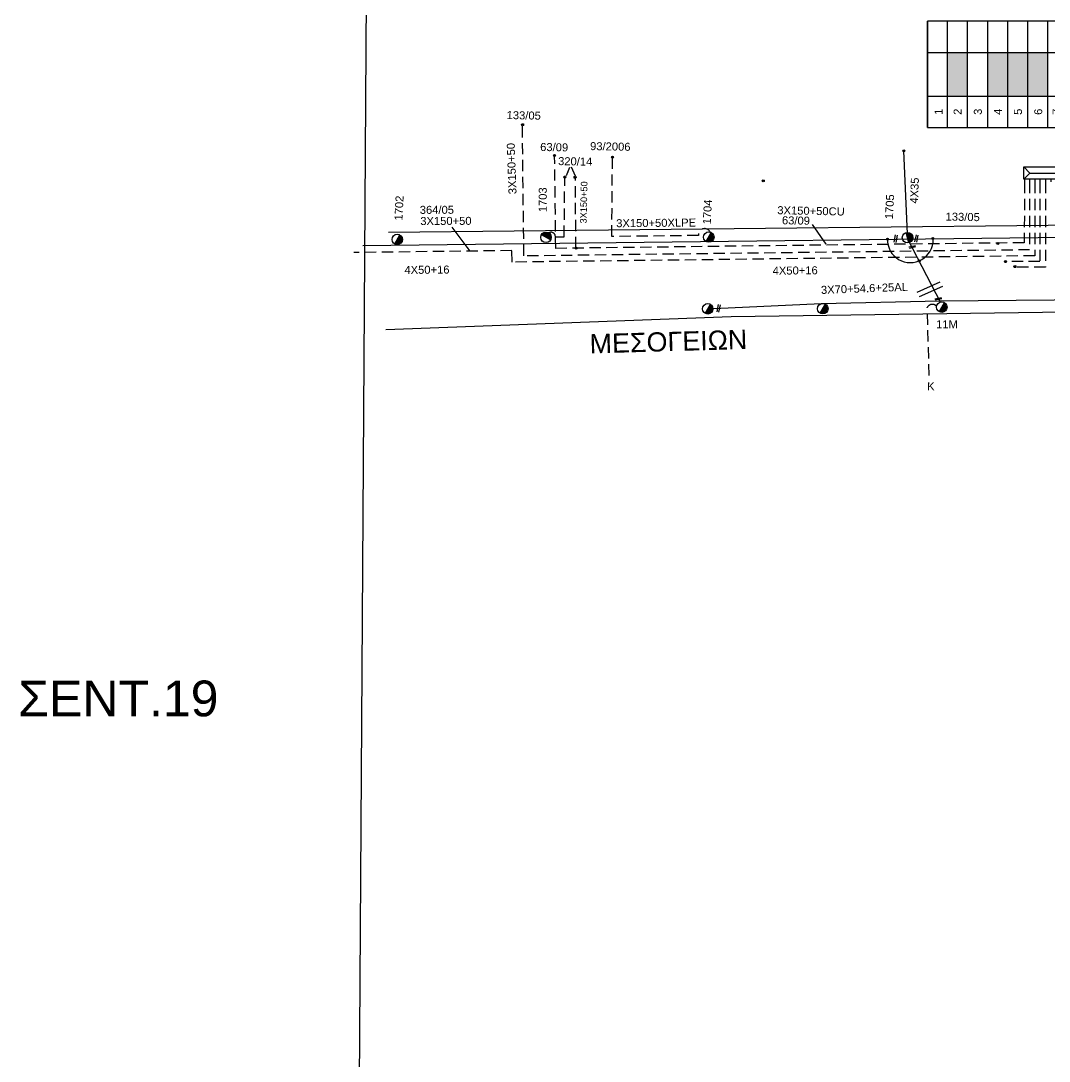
# Model space of a CAD drawing. Header units: millimetres. Extents: x 3156 to 5307, y 1191 to 2273.
# Drawn here: x 3155.7 to 3387, y 1573.9 to 1808 of the extents above; entities that cross this region are included whole.
import ezdxf
from ezdxf.enums import TextEntityAlignment as Align

# ---------------------------------------------------------------- set-up
doc = ezdxf.new("R2010")
doc.units = ezdxf.units.MM
doc.linetypes.add('DASHED', pattern=[19.05, 12.7, -6.35])
for name, color, linetype in [('Άγνωστα', 7, 'Continuous'), ('Ασφαλειοκιβώτια Χ.Τ 9 αναχωρήσεων', 7, 'Continuous'), ('Γυμνά εναέρια ΧΤ (3Φ)   4x35CU', 7, 'Continuous'), ('Γυμνά εναέρια ΧΤ και ΦΟΠ (3Φ)   4x50+16AL', 7, 'Continuous'), ('Επιγραφές - Σχήματα', 7, 'Continuous'), ('Καλώδια ΧΤ   3x150AL+50CU', 7, 'DASHED'), ('Μηχανική τομή', 7, 'Continuous'), ('Στύλος ΦΜ', 7, 'Continuous'), ('Στύλος ΦΜ @ 1', 7, 'Continuous'), ('Συνδέσεις', 7, 'Continuous'), ('Συνεστραμμένα ΧΤ   3x70+54.6+25 AL', 7, 'SYN_LINE'), ('Τομή', 7, 'Continuous'), ('Υποσταθμός πόλεως', 7, 'Continuous'), ('Υπόβαθρο ΔΕΗ', 7, 'Continuous')]:
    doc.layers.add(name, color=color, linetype=linetype)
doc.styles.add('arial', font='arial.ttf')
doc.styles.get("Standard").update_dxf_attribs({"font": 'arial.ttf'})
doc.linetypes.add('SYN_LINE', pattern='A,0.5,-0.0001,["/\\/\\/\\/",Standard,S=0.1,R=0,X=0,Y=-0.05],-0.25', length=0.7501)
doc.dimstyles.new('ISO-25', dxfattribs={"dimtxt": 2.5, "dimasz": 2.5, "dimexe": 1.25, "dimexo": 0.625, "dimtad": 1, "dimtxsty": 'Standard', "dimcen": 2.5, "dimadec": 0, "dimazin": 0, "dimtfac": 1, "dimtmove": 0, "dimatfit": 3, "dimfxl": 1, "dimarcsym": 0})

# ---------------------------------------------------------------- blocks, each defined once
blk = doc.blocks.new('ΥΠΟΣΤΑΘΜΟΣ ΠΟΛΕΩΣ 8 ΑΝΑΧΩΡΗΣΕΩΝ')
at = {"layer": 'Υποσταθμός πόλεως', "linetype": 'Continuous', "ltscale": 40}
for p, q in [((-8.18, -2.82), (-8.18, -4)), ((-5.9, -2.82), (-5.9, -4)), ((-3.55, -2.82), (-3.55, -4)), ((-1.28, -2.82), (-1.28, -4)), ((1.23, -2.82), (1.23, -4)), ((3.56, -2.82), (3.56, -4)), ((6.03, -2.82), (6.03, -4)), ((8.16, -2.82), (8.16, -4))]:
    blk.add_line(p, q, dxfattribs=at)
blk.add_lwpolyline([(-8.57, 2.82), (8.57, 2.82), (8.57, -2.82), (-8.57, -2.82)], close=True, dxfattribs=at)
for points in [[(-5.75, 0), (-8.57, 2.82)], [(5.75, 0), (8.57, 2.82)], [(-8.57, -2.82), (-5.75, 0)], [(-5.75, 0), (5.75, 0)], [(8.57, -2.82), (5.75, 0)]]:
    blk.add_lwpolyline(points, dxfattribs=at)
at = {"layer": 'Υποσταθμός πόλεως', "linetype": 'SYN_LINE', "ltscale": 40, "flags": 1}
for tag, p in [('ΜΕΤΑΣΧΗΜΑΤΙΣΜΟΣ', (9.59, 1.44)), ('ΙΣΧΥΣ', (9.57, -1.35)), ('ΑΡΙΘΜΟΣ', (9.69, -4.07))]:
    blk.add_attdef(tag, p, '', height=1.8, dxfattribs=at)
blk = doc.blocks.new('ΥΠΑΡΧΩΝ ΤΣΙΜΕΝΤΕΝΙΟΣ ΣΤΥΛΟΣ')
at = {"layer": 'Στύλος ΦΜ'}
blk.add_hatch(color=7, dxfattribs=at).paths.add_polyline_path([(-1.29, -2.28, 0.574793), (2.62, 0, 0.268822), (1.3, 2.27)])
at = {"layer": 'Στύλος ΦΜ', "color": 7}
blk.add_line((-1.29, -2.28), (1.3, 2.27), dxfattribs=at)
blk.add_circle((0, 0), 2.62, dxfattribs=at)
at = {"layer": 'Στύλος ΦΜ', "flags": 4}
for tag, p in [('ΑΡΙΘΜΟΣ', (-4.68, 8.05)), ('ΤΥΠΟΣ', (-4.91, 3.03))]:
    blk.add_attdef(tag, p, '', height=4, dxfattribs=at)
blk = doc.blocks.new('_ΣΥΝΔΕΣΗ')
at = {"layer": 'Συνδέσεις', "linetype": 'SYN_LINE', "ltscale": 40}
blk.add_hatch(color=256, dxfattribs=at).paths.add_polyline_path([(0.5, -0.01, 1), (-0.5, -0.01, 1)])
at = {"layer": 'Συνδέσεις'}
blk.add_circle((0, -0.01), 0.5, dxfattribs=at)
blk = doc.blocks.new('ΑΣΦΑΛΕΙΟΚΙΒΩΤΙΟ ΥΠΟΣΤΑΘΜΟΥ 9 ΑΝΑΧΩΡΗΣΕΩΝ')
at = {"layer": 'Ασφαλειοκιβώτια Χ.Τ 9 αναχωρήσεων', "ltscale": 40}
for p, q in [((-23.8, 40.36), (24.02, 40.36)), ((-9.72, 40.36), (-9.72, -40.64)), ((9.94, 40.36), (9.94, -40.64)), ((-23.8, 31.36), (24.02, 31.36)), ((-23.8, 22.36), (24.02, 22.36)), ((-23.8, 13.36), (24.02, 13.36)), ((-23.8, 4.36), (24.02, 4.36)), ((-23.8, -4.64), (24.02, -4.64)), ((-23.8, -13.64), (24.02, -13.64)), ((-23.8, -22.64), (24.02, -22.64)), ((-23.8, -31.64), (24.02, -31.64))]:
    blk.add_line(p, q, dxfattribs=at)
at = {"layer": 'Ασφαλειοκιβώτια Χ.Τ 9 αναχωρήσεων'}
blk.add_lwpolyline([(-23.8, -40.64), (24.02, -40.64), (24.02, 40.36), (-23.8, 40.36)], close=True, dxfattribs=at)
for s, p in [('1', (-18.12, 33.62)), ('2', (-18.12, 25.05)), ('3', (-18.12, 15.98)), ('4', (-18.12, 6.96)), ('5', (-18.12, -2.05)), ('6', (-18.12, -11.19)), ('7', (-18.12, -19.43)), ('8', (-18.12, -29.12)), ('9', (-18.12, -37.81))]:
    blk.add_text(s, height=3.6, dxfattribs=at).set_placement(p)
at = {"layer": 'Ασφαλειοκιβώτια Χ.Τ 9 αναχωρήσεων', "ltscale": 40}
for tag, height, p in [('ΟΝΟΜΑ', 5, (-0.16, 44.31)), ('ΚΕΙΜΕΝΟ 1', 2, (17.06, 35.59)), ('ΚΕΙΜΕΝΟ 2', 2, (17.06, 26.88)), ('ΚΕΙΜΕΝΟ 3', 2, (17.06, 17.69)), ('ΚΕΙΜΕΝΟ 4', 2, (17.06, 8.71)), ('ΚΕΙΜΕΝΟ 5', 2, (17.06, -0.13)), ('ΚΕΙΜΕΝΟ 6', 2, (17.06, -9.05)), ('ΚΕΙΜΕΝΟ 7', 2, (17.06, -18.13)), ('ΚΕΙΜΕΝΟ 8', 2, (17.06, -26.85)), ('ΚΕΙΜΕΝΟ 9', 2, (17.06, -35.99)), ('ΣΧ', 2, (-0.1, -42.64))]:
    blk.add_attdef(tag, text='', height=height, dxfattribs=at).set_placement(p, align=Align.MIDDLE_CENTER)
blk = doc.blocks.new('ΜΗΧΑΝΙΚΗ ΤΟΜΗ')
at = {"layer": 'Μηχανική τομή', "ltscale": 40}
for p, q in [((-1.89, 0.78), (1.89, 0.78)), ((1.89, 0), (-1.89, 0))]:
    blk.add_line(p, q, dxfattribs=at)
blk = doc.blocks.new('ΤΟΜΗ')
at = {"layer": 'Τομή', "ltscale": 40}
for p, q in [((-5.68, 0), (5.68, 0)), ((5.68, -2.33), (-5.68, -2.33))]:
    blk.add_line(p, q, dxfattribs=at)

msp = doc.modelspace()

# ---------------------------------------------------------------- hatches: boundary and pattern name
at = {"layer": 'Ασφαλειοκιβώτια Χ.Τ 9 αναχωρήσεων'}
for color, points in [(5, [(3368.68, 1800.84), (3364.18, 1800.84), (3364.18, 1791.01), (3368.68, 1791.01)]), (4, [(3377.68, 1800.84), (3373.18, 1800.84), (3373.18, 1791.01), (3377.68, 1791.01)]), (6, [(3382.18, 1800.84), (3377.68, 1800.84), (3377.68, 1791.01), (3382.18, 1791.01)]), (30, [(3386.68, 1800.84), (3382.18, 1800.84), (3382.18, 1791.01), (3386.68, 1791.01)])]:
    msp.add_hatch(color=color, dxfattribs=at).paths.add_polyline_path(points)

# ---------------------------------------------------------------- linework, layer by layer
at = {"layer": 'Άγνωστα', "color": 173, "linetype": 'DASHED', "ltscale": 0.2}
msp.add_lwpolyline([(3360.04, 1728.19), (3359.58, 1743.49, -0.513017), (3361.71, 1743.76, 1.946099)], format="xyb", dxfattribs=at)
at = {"layer": 'Γυμνά εναέρια ΧΤ (3Φ)   4x35CU', "color": 1, "linetype": 'SYN_LINE', "ltscale": 15}
msp.add_lwpolyline([(3355.15, 1760.05), (3354.35, 1778.7)], dxfattribs=at)
at = {"layer": 'Γυμνά εναέρια ΧΤ και ΦΟΠ (3Φ)   4x50+16AL', "color": 1, "linetype": 'Continuous', "ltscale": 0.2}
msp.add_lwpolyline([(3232.62, 1757.42), (3435.17, 1759.81)], dxfattribs=at)
at = {"layer": 'Καλώδια ΧΤ   3x150AL+50CU', "color": 133, "linetype": 'DASHED', "ltscale": 0.2}
msp.add_lwpolyline([(3382.62, 1771.72), (3382.62, 1756.45), (3268.88, 1755.08), (3268.52, 1784.49)], dxfattribs=at)
at = {"layer": 'Καλώδια ΧΤ   3x150AL+50CU', "color": 6, "linetype": 'DASHED', "ltscale": 0.2}
for points in [[(3381.49, 1771.72), (3381.38, 1758.05), (3276.04, 1756.78), (3275.79, 1777.61)], [(3280.56, 1756.83), (3280.45, 1772.71)]]:
    msp.add_lwpolyline(points, dxfattribs=at)
at = {"layer": 'Καλώδια ΧΤ   3x150AL+50CU', "color": 1, "linetype": 'DASHED', "ltscale": 0.2}
for points in [[(3310.88, 1760.05, 0.987779), (3308.15, 1759.67), (3288.65, 1759.46), (3288.78, 1777.19)], [(3274.34, 1760.14, -0.684391), (3275.94, 1759.38), (3277.94, 1759.41), (3278.07, 1772.75)]]:
    msp.add_lwpolyline(points, format="xyb", dxfattribs=at)
at = {"layer": 'Καλώδια ΧΤ   3x150AL+50CU', "color": 5, "linetype": 'DASHED', "ltscale": 0.2}
msp.add_lwpolyline([(3383.8, 1771.72), (3383.8, 1755.11), (3266.26, 1753.69), (3266.14, 1756.27), (3230.65, 1755.84)], dxfattribs=at)
at = {"layer": 'Καλώδια ΧΤ   3x150AL+50CU', "color": 0, "linetype": 'DASHED', "ltscale": 0.2}
for points in [[(3384.94, 1771.72), (3384.94, 1753.79), (3377.24, 1753.79)], [(3386.19, 1771.72), (3386.19, 1752.58), (3379.46, 1752.58)]]:
    msp.add_lwpolyline(points, dxfattribs=at)
at = {"layer": 'Καλώδια ΧΤ   3x150AL+50CU', "color": 0, "linetype": 'Continuous', "ltscale": 0.2}
msp.add_arc((3355.78, 1758.73), 5.15, 178.8244, 0.4069, dxfattribs=at)
at = {"layer": 'Συνεστραμμένα ΧΤ   3x70+54.6+25 AL', "color": 1, "ltscale": 15}
msp.add_lwpolyline([(3362.61, 1744.53), (3355.29, 1758.71)], dxfattribs=at)
at = {"layer": 'Συνεστραμμένα ΧΤ   3x70+54.6+25 AL', "color": 173, "ltscale": 20}
msp.add_lwpolyline([(3426.93, 1744.91), (3396.65, 1745.21), (3362.46, 1744.88), (3335.76, 1744.33), (3311.59, 1743.18)], dxfattribs=at)
at = {"layer": 'Υπόβαθρο ΔΕΗ', "linetype": 'Continuous', "ltscale": 0.2}
msp.add_line((3235.05, 2068.75), (3229.69, 1244.31), dxfattribs=at)
at = {"layer": 'Υπόβαθρο ΔΕΗ'}
for points in [[(3239.53, 1911.05), (3341.11, 1934.34), (3421.59, 1913), (3492.8, 1763.07), (3238.41, 1760.37)], [(3237.79, 1738.54), (3315.47, 1741.45), (3417.8, 1742.86), (3400.68, 1517.31), (3330.92, 1468.84), (3297.06, 1517.57)]]:
    msp.add_lwpolyline(points, dxfattribs=at)

# ---------------------------------------------------------------- block references
at = {"layer": 'Ασφαλειοκιβώτια Χ.Τ 9 αναχωρήσεων', "xscale": 0.5, "yscale": 0.5, "zscale": 0.5, "rotation": 90}
msp.add_blockref('ΑΣΦΑΛΕΙΟΚΙΒΩΤΙΟ ΥΠΟΣΤΑΘΜΟΥ 9 ΑΝΑΧΩΡΗΣΕΩΝ', (3379.86, 1795.87), dxfattribs=at)
at = {"layer": 'Μηχανική τομή'}
for p, xscale, yscale, zscale, rotation in [((3352.65, 1758.93), 0.4366455826862059, 0.4366455826862059, 0.4366455826862059, 78.7974337180898), ((3357.31, 1758.97), 0.4366455826862059, 0.4366455826862059, 0.4366455826862059, 78.7974337180898), ((3356.24, 1756.94), 0.3975447131884048, 0.3975447131884048, 0.3975447131884048, 11.7217155742025), ((3312.82, 1743.26), 0.4366455826862059, 0.4366455826862059, 0.4366455826862059, 78.7974337180898), ((3362.1, 1745.25), 0.3975447131884048, 0.3975447131884048, 0.3975447131884048, 11.7217155742025)]:
    msp.add_blockref('ΜΗΧΑΝΙΚΗ ΤΟΜΗ', p, dxfattribs=dict(at, xscale=xscale, yscale=yscale, zscale=zscale, rotation=rotation))
at = {"layer": 'Στύλος ΦΜ @ 1', "ltscale": 40}
ref = msp.add_blockref('ΥΠΑΡΧΩΝ ΤΣΙΜΕΝΤΕΝΙΟΣ ΣΤΥΛΟΣ', (3273.85, 1759.26), dxfattribs=dict(at, xscale=0.4499999999998181, yscale=0.4499999999998181, zscale=0.4499999999998181, rotation=90))
ref.add_attrib('ΤΥΠΟΣ', '1703', (3274.01, 1764.91), dxfattribs={"layer": '', "height": 1.8, "rotation": 90, "flags": 4})
at = {"layer": 'Στύλος ΦΜ @ 1', "ltscale": 40, "xscale": 0.4499999999998181, "yscale": 0.4499999999998181, "zscale": 0.4499999999998181}
for p in [(3310.46, 1759.32), (3240.39, 1758.79), (3310.22, 1743.19), (3336.1, 1743.21)]:
    msp.add_blockref('ΥΠΑΡΧΩΝ ΤΣΙΜΕΝΤΕΝΙΟΣ ΣΤΥΛΟΣ', p, dxfattribs=at)
at = {"layer": 'Στύλος ΦΜ @ 1', "ltscale": 40, "xscale": 0.4499999999998586, "yscale": 0.4499999999998586, "zscale": 0.4499999999998586, "rotation": 44.31927808502854}
msp.add_blockref('ΥΠΑΡΧΩΝ ΤΣΙΜΕΝΤΕΝΙΟΣ ΣΤΥΛΟΣ', (3355.15, 1759.18), dxfattribs=at)
at = {"layer": 'Στύλος ΦΜ @ 1', "ltscale": 40}
ref = msp.add_blockref('ΥΠΑΡΧΩΝ ΤΣΙΜΕΝΤΕΝΙΟΣ ΣΤΥΛΟΣ', (3362.86, 1743.56), dxfattribs=dict(at, xscale=0.4499999999998181, yscale=0.4499999999998181, zscale=0.4499999999998181))
ref.add_attrib('ΤΥΠΟΣ', '11M', (3361.59, 1738.8), dxfattribs={"layer": '', "height": 1.8, "flags": 4})
at = {"layer": 'Συνδέσεις', "xscale": 0.4499999999998181, "yscale": 0.4499999999998181, "zscale": 0.4499999999998181}
for p in [(3268.59, 1784.61), (3354.33, 1778.72), (3275.75, 1777.68), (3288.77, 1777.32), (3278.05, 1772.83), (3280.37, 1772.77), (3322.72, 1771.97), (3350.66, 1758.87), (3360.83, 1759.02), (3375.44, 1757.9), (3280.6, 1756.81), (3357.75, 1753.95), (3377.2, 1753.8), (3379.32, 1752.67)]:
    msp.add_blockref('_ΣΥΝΔΕΣΗ', p, dxfattribs=at)
at = {"layer": 'Τομή', "xscale": 0.4999999999998101, "yscale": 0.4999999999998101, "zscale": 0.4999999999998101, "rotation": 203.8986269904689}
msp.add_blockref('ΤΟΜΗ', (3360.4, 1747.02), dxfattribs=at)
at = {"layer": 'Υποσταθμός πόλεως', "xscale": 0.5, "yscale": 0.5, "zscale": 0.5}
msp.add_blockref('ΥΠΟΣΤΑΘΜΟΣ ΠΟΛΕΩΣ 8 ΑΝΑΧΩΡΗΣΕΩΝ', (3385.57, 1773.72), dxfattribs=at)

# ---------------------------------------------------------------- texts
at = {"layer": 'Άγνωστα', "ltscale": 40, "attachment_point": 1, "style": 'arial'}
for s, insert, char_height, width, rotation in [('133/05', (3265.01, 1787.67), 1.8, 38.5421, 358.9125), ('3X150+50', (3265.42, 1768.93), 1.8, 43.5158, 92.0868), ('63/09', (3272.55, 1780.5), 1.8, 38.5421, 358.9125), ('93/2006', (3283.78, 1780.69), 1.8, 40.4662, 358.9125), ('320/14', (3276.58, 1777.32), 1.8, 38.5421, 358.9125), ('3X150+50', (3281.48, 1762.39), 1.481, 35.8112, 88.7092), ('4X35', (3355.69, 1766.88), 1.8, 43.5158, 87.6856), ('1702', (3239.73, 1763.1), 1.8, 43.5158, 86.8548), ('1704', (3309.08, 1762.23), 1.8, 43.5158, 86.8548), ('1705', (3350.06, 1763.4), 1.8, 43.5158, 86.8548), ('364/05', (3245.45, 1766.34), 1.8, 43.5158, 0.1665), ('3X150+50CU', (3325.89, 1766.28), 1.8, 43.5158, 358.7659), ('133/05', (3363.74, 1764.84), 1.8, 38.5421, 358.9125), ('3X150+50', (3245.56, 1763.84), 1.8, 43.5158, 0.1665), ('3X150+50XLPE', (3289.62, 1763.33), 1.8, 43.5158, 0.5464), ('63/09', (3326.93, 1764.01), 1.8, 38.5421, 358.9125), ('4X50+16', (3241.99, 1752.82), 1.8, 43.5158, 0.5464), ('4X50+16', (3324.81, 1752.66), 1.8, 43.5158, 0.5464), ('K', (3359.59, 1726.67), 1.8, 38.5421, 358.9125)]:
    msp.add_mtext(s, dxfattribs=dict(at, insert=insert, char_height=char_height, width=width, rotation=rotation))
at = {"layer": 'Συνεστραμμένα ΧΤ   3x70+54.6+25 AL', "ltscale": 20, "insert": (3335.65, 1748.32), "char_height": 1.8, "width": 43.5158, "attachment_point": 1, "rotation": 2.1433, "style": 'arial'}
msp.add_mtext('3X70+54.6+25AL', dxfattribs=at)
at = {"layer": 'Υπόβαθρο ΔΕΗ', "insert": (3283.58, 1737.46), "char_height": 4, "width": 25.6049, "attachment_point": 1, "rotation": 1.6575, "style": 'arial'}
msp.add_mtext('{\\H1.083x;MEΣOΓEIΩN}', dxfattribs=at)
at = {"layer": 'Υπόβαθρο ΔΕΗ', "insert": (3155.12, 1659.56), "char_height": 7.4305, "width": 85.5373, "attachment_point": 1, "style": 'arial'}
msp.add_mtext('{\\H1.083x;ΣΕΝΤ.19}', dxfattribs=at)

# ---------------------------------------------------------------- leaders
at = {"layer": 'Επιγραφές - Σχήματα', "ltscale": 40}
for points in [[(3278.47, 1773.16), (3279.22, 1775.05)], [(3280.49, 1773.03), (3279.59, 1775.01)], [(3256.75, 1756.18), (3252.77, 1761.57)], [(3336.85, 1757.71), (3333.75, 1762.18)]]:
    msp.add_leader(points, dimstyle='ISO-25', override={"dimasz": 1, "dimtad": 0}, dxfattribs=at)

doc.saveas('drawing.dxf')
